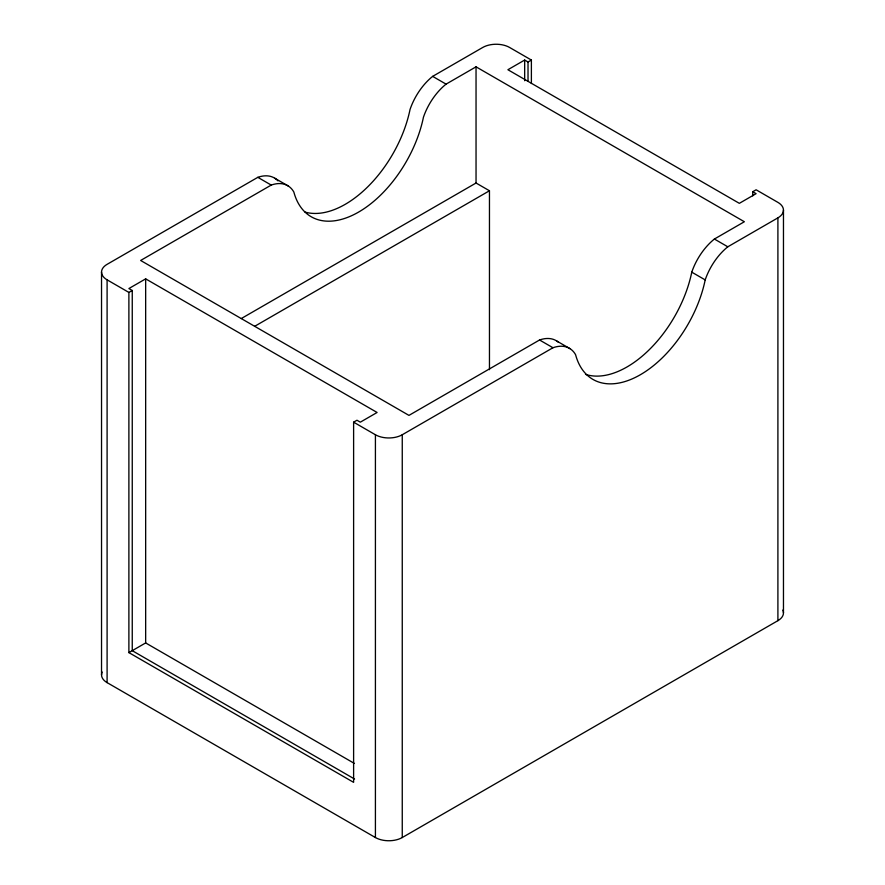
<?xml version="1.0" encoding="UTF-8"?>
<svg xmlns="http://www.w3.org/2000/svg" width="885" height="885" viewBox="0 0 885 885"><rect width="100%" height="100%" fill="white"/><g stroke="black" fill="none" stroke-linecap="round" stroke-linejoin="round"><path stroke-width="1.33" d="M277.945 180.85A45.246 26.119 -60 0 0 257.812 177.332L107.096 264.338A18.972 10.952 0 0 0 107.096 279.837L107.096 682.623L375.417 837.542A18.972 10.952 0 0 0 402.255 837.542L777.904 620.662A18.972 10.952 0 0 0 782.816 610.075M305.037 212.079A94.872 54.77 -60 0 0 410.032 109.497A45.246 26.119 -60 0 1 432.654 76.376L482.745 47.458A18.972 10.952 0 0 1 509.583 47.458L531.387 60.047L531.387 83.511M585.505 374.344A94.872 54.77 -60 0 0 691.771 272.16A45.246 26.119 -60 0 1 714.394 239.038L744.362 221.737L476.041 66.829L446.073 84.13A45.246 26.119 -60 0 0 423.439 117.24A94.872 54.77 -60 0 1 358.646 212.057A94.872 54.77 -60 0 1 293.853 192.056A45.246 26.119 -60 0 0 271.23 185.076L140.638 260.467L408.959 415.386L539.551 339.995A45.246 26.119 -60 0 1 558.203 342.097M107.096 279.837L128.889 292.426L128.889 652.61L353.613 782.351L353.613 422.167L356.976 420.231L360.328 422.167L377.099 412.476L145.66 278.863L128.889 288.543L132.252 290.49L132.252 650.674L354.575 779.032M531.387 60.047L528.024 61.983L524.672 60.047L507.901 69.727L739.34 203.34L756.111 193.66L752.748 191.724L752.748 195.862M128.889 292.426L132.252 290.49M241.251 318.567L476.041 183.018L489.46 190.762L489.46 369.665M254.67 326.311L489.46 190.762M752.748 191.724L756.111 189.788L777.904 202.377A18.972 10.952 0 0 1 777.904 217.865L777.904 620.662M353.613 422.167L375.417 434.756A18.972 10.952 0 0 0 402.255 434.756L552.97 347.739A45.246 26.119 -60 0 1 575.593 354.719A94.872 54.77 -60 0 0 640.386 374.72A94.872 54.77 -60 0 0 705.19 279.903A45.246 26.119 -60 0 1 727.813 246.793L777.904 217.865M128.889 652.61L145.66 642.93L354.431 763.456M432.654 76.376L446.073 84.13M714.394 239.038L727.813 246.793M691.771 272.16L705.19 279.903M274.826 178.25L288.245 185.994M556.565 340.913L569.984 348.657M257.812 177.332L271.23 185.076M539.551 339.995L552.97 347.739M783.468 210.121L783.468 612.907M528.024 61.983L528.024 81.298M524.672 60.047L524.672 80.734M476.041 66.829L476.041 183.018M402.255 434.756L402.255 837.542M375.417 434.756L375.417 837.542M145.66 278.863L145.66 642.93M101.532 272.093L101.532 674.879M107.096 682.623A18.972 10.952 0 0 1 102.184 672.047"/></g></svg>
